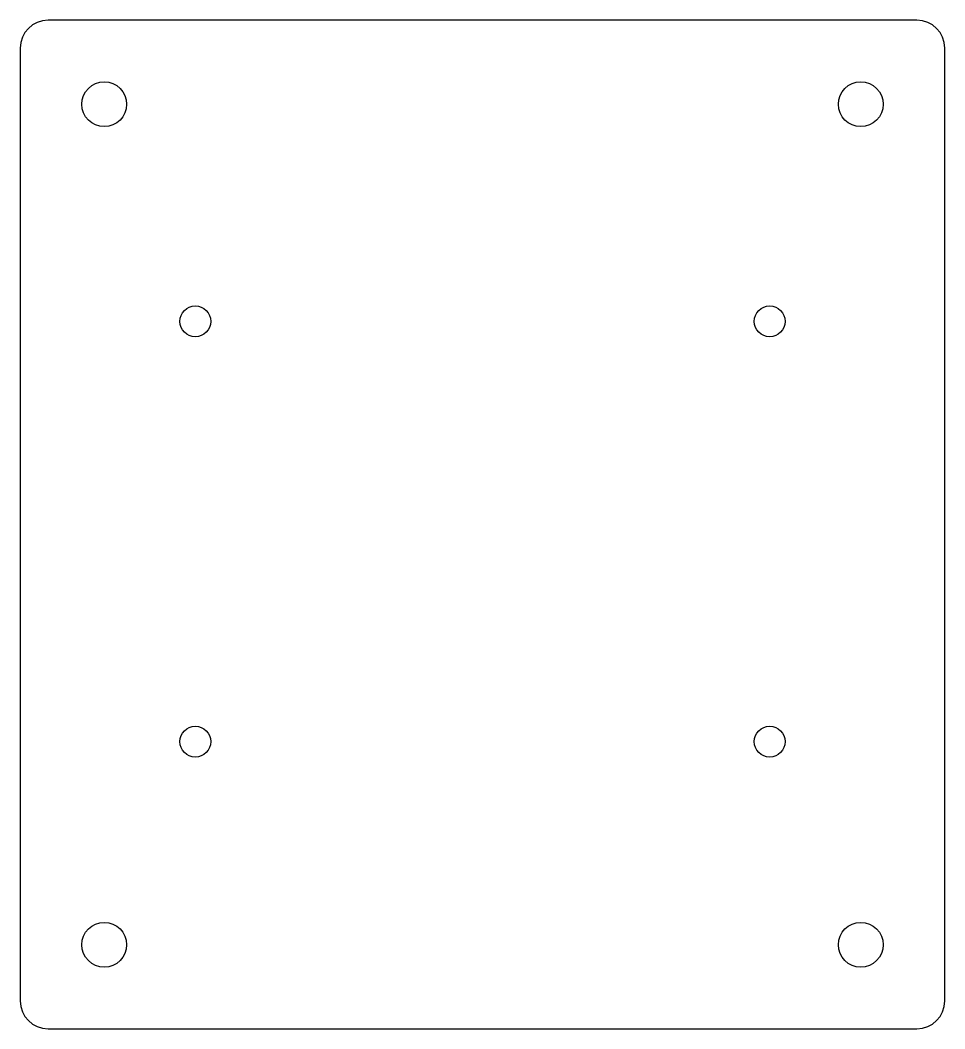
# Model space of a CAD drawing. Header units: millimetres. Extents: x -11 to 55, y -10 to 62.
import ezdxf

# ---------------------------------------------------------------- set-up
doc = ezdxf.new("R2010")
doc.units = ezdxf.units.MM
doc.layers.get('0').update_dxf_attribs({"lineweight": 25, "true_color": 0xffffff})

msp = doc.modelspace()

# ---------------------------------------------------------------- linework, layer by layer
for p, q in [((53, 62), (-9, 62)), ((-11, 60), (-11, -8)), ((55, -8), (55, 60)), ((-9, -10), (53, -10))]:
    msp.add_line(p, q)
for centre, radius in [((-5, 56), 1.6), ((49, 56), 1.6), ((1.5, 40.5), 1.1), ((42.5, 40.5), 1.1), ((1.5, 10.5), 1.1), ((42.5, 10.5), 1.1), ((-5, -4), 1.6), ((49, -4), 1.6)]:
    msp.add_circle(centre, radius)
for centre, start, end in [((-9, 60), 90, 180), ((53, 60), 0, 90), ((-9, -8), 180, 270), ((53, -8), 270, 0)]:
    msp.add_arc(centre, 2, start, end)

doc.saveas('drawing.dxf')
